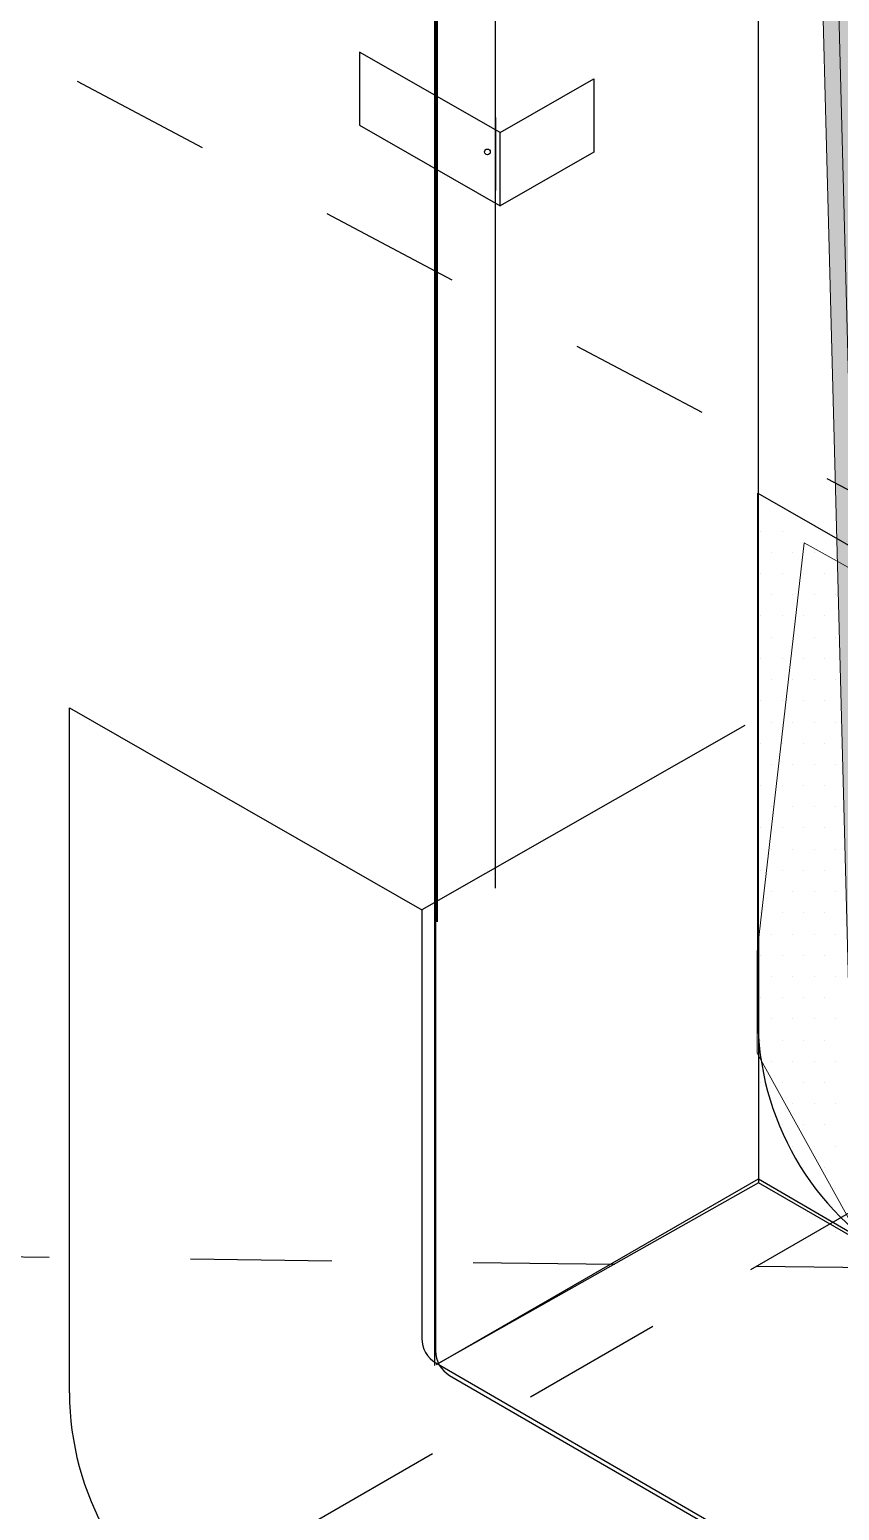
# Model space of a CAD drawing. Header units: inches. Extents: x -24 to 76, y -57 to 19.
# Drawn here: x -3.415 to -2.699, y 9.823 to 11.132 of the extents above; entities that cross this region are included whole.
import ezdxf

# ---------------------------------------------------------------- set-up
doc = ezdxf.new("R2010")
doc.units = ezdxf.units.IN
doc.header["$MEASUREMENT"] = 0
for name, pattern in [('AI-Linetype-18', [0.25, 0.125, -0.125]), ('AI-Linetype-29', [0.25, 0.125, -0.125]), ('AI-Linetype-32', [0.208333, 0.125, -0.083333])]:
    doc.linetypes.add(name, pattern=pattern)
for name, color, linetype, lineweight in [('.ATI-HATCH', 7, 'Continuous', 0), ('G-ANNO-TTLB', 7, 'Continuous', 0), ('TYVEK', 7, 'Continuous', 0), ('X-REF - TRACED', 7, 'Continuous', 0)]:
    doc.layers.add(name, color=color, linetype=linetype, lineweight=lineweight)

# ---------------------------------------------------------------- blocks, each defined once
blk = doc.blocks.new('Block_175')
at = {"layer": 'TYVEK', "color": 4, "lineweight": 25, "true_color": 0x00ffff}
for p, q in [((-3.3795, 9.9267), (-3.3795, 10.5323)), ((-3.3795, 10.5323), (-3.068, 10.3537)), ((-2.7825, 10.5168), (-3.068, 10.3537)), ((-3.068, 10.3537), (-3.068, 9.9749)), ((-3.0555, 9.9532), (-2.6951, 9.7447))]:
    blk.add_line(p, q, dxfattribs=at)
blk.add_lwpolyline([(-2.7181, 10.4465)], dxfattribs=at)
at = {"layer": 'TYVEK', "color": 33, "lineweight": 25, "true_color": 0xcc9966}
for points in [[(-3.0151, 10.3839)], [(-2.7825, 10.3436)]]:
    blk.add_lwpolyline(points, dxfattribs=at)
at = {"layer": 'TYVEK', "color": 4, "lineweight": 25, "true_color": 0x00ffff}
for points in [[(-3.068, 9.9749), (-3.068, 9.9659), (-3.0632, 9.9577), (-3.0555, 9.9532)], [(-3.3795, 9.9267), (-3.3795, 9.8375), (-3.332, 9.755), (-3.2547, 9.7103)]]:
    blk.add_open_spline(points, degree=3, dxfattribs=at)
blk = doc.blocks.new('Block_479')
at = {"layer": '.ATI-HATCH', "true_color": 0xcccccc, "transparency": 33554687}
h = blk.add_hatch(color=254, dxfattribs=at)
h.dxf.hatch_style = 2
h.paths.add_polyline_path([(-2.6763, 10.2736), (-2.483, 10.0502), (-2.6914, 18.1576), (-2.8861, 18.248)])
at = {"layer": '.ATI-HATCH'}
blk.add_lwpolyline([(-2.6763, 10.2736), (-2.483, 10.0502), (-2.6914, 18.1576), (-2.8861, 18.248)], close=True, dxfattribs=at)
at = {"layer": '.ATI-HATCH', "color": 18, "lineweight": 9, "true_color": 0x000000}
blk.add_lwpolyline([(-2.6763, 10.2736), (-2.483, 10.0502), (-2.6914, 18.1576), (-2.8861, 18.248)], close=True, dxfattribs=at)
blk = doc.blocks.new('Block_478')
at = {"layer": '.ATI-HATCH'}
blk.add_blockref('Block_479', (0, 0), dxfattribs=at)
blk = doc.blocks.new('Block_495')
at = {"layer": '.ATI-HATCH'}
blk.add_lwpolyline([(-2.522, 10.5628), (-2.7298, 10.6781), (-2.7715, 10.3165), (-2.7715, 10.227), (-2.6677, 10.0395), (-2.0572, 9.685), (-1.9096, 9.5996), (-1.9093, 9.8067), (-1.9093, 9.8151), (-2.5095, 10.1623), (-2.5178, 10.1701), (-2.5215, 10.1723), (-2.5215, 10.1793), (-2.522, 10.1839)], close=True, dxfattribs=at)
at = {"layer": '.ATI-HATCH', "color": 243, "lineweight": 0, "true_color": 0xcc667f}
for points in [[(-2.7681, 10.6886), (-2.7681, 10.6886), (-2.7681, 10.6886), (-2.7681, 10.6886)], [(-2.7493, 10.6886), (-2.7493, 10.6886), (-2.7493, 10.6886), (-2.7493, 10.6886)], [(-2.7587, 10.6698), (-2.7587, 10.6698), (-2.7587, 10.6698), (-2.7587, 10.6698)], [(-2.7399, 10.6698), (-2.7399, 10.6698), (-2.7399, 10.6698), (-2.7399, 10.6698)], [(-2.7212, 10.6698), (-2.7212, 10.6698), (-2.7212, 10.6698), (-2.7212, 10.6698)], [(-2.7681, 10.6511), (-2.7681, 10.6511), (-2.7681, 10.6511), (-2.7681, 10.6511)], [(-2.7493, 10.6511), (-2.7493, 10.6511), (-2.7493, 10.6511), (-2.7493, 10.6511)], [(-2.7306, 10.6511), (-2.7306, 10.6511), (-2.7306, 10.6511), (-2.7306, 10.6511)], [(-2.7118, 10.6511), (-2.7118, 10.6511), (-2.7118, 10.6511), (-2.7118, 10.6511)], [(-2.7587, 10.6323), (-2.7587, 10.6323), (-2.7587, 10.6323), (-2.7587, 10.6323)], [(-2.7399, 10.6323), (-2.7399, 10.6323), (-2.7399, 10.6323), (-2.7399, 10.6323)], [(-2.7212, 10.6323), (-2.7212, 10.6323), (-2.7212, 10.6323), (-2.7212, 10.6323)], [(-2.7024, 10.6323), (-2.7024, 10.6323), (-2.7024, 10.6323), (-2.7024, 10.6323)], [(-2.7681, 10.6136), (-2.7681, 10.6136), (-2.7681, 10.6136), (-2.7681, 10.6136)], [(-2.7493, 10.6136), (-2.7493, 10.6136), (-2.7493, 10.6136), (-2.7493, 10.6136)], [(-2.7306, 10.6136), (-2.7306, 10.6136), (-2.7306, 10.6136), (-2.7306, 10.6136)], [(-2.7118, 10.6136), (-2.7118, 10.6136), (-2.7118, 10.6136), (-2.7118, 10.6136)], [(-2.7587, 10.5948), (-2.7587, 10.5948), (-2.7587, 10.5948), (-2.7587, 10.5948)], [(-2.7399, 10.5948), (-2.7399, 10.5948), (-2.7399, 10.5948), (-2.7399, 10.5948)], [(-2.7212, 10.5948), (-2.7212, 10.5948), (-2.7212, 10.5948), (-2.7212, 10.5948)], [(-2.7024, 10.5948), (-2.7024, 10.5948), (-2.7024, 10.5948), (-2.7024, 10.5948)], [(-2.7681, 10.5761), (-2.7681, 10.5761), (-2.7681, 10.5761), (-2.7681, 10.5761)], [(-2.7493, 10.5761), (-2.7493, 10.5761), (-2.7493, 10.5761), (-2.7493, 10.5761)], [(-2.7306, 10.5761), (-2.7306, 10.5761), (-2.7306, 10.5761), (-2.7306, 10.5761)], [(-2.7118, 10.5761), (-2.7118, 10.5761), (-2.7118, 10.5761), (-2.7118, 10.5761)], [(-2.7587, 10.5573), (-2.7587, 10.5573), (-2.7587, 10.5573), (-2.7587, 10.5573)], [(-2.7399, 10.5573), (-2.7399, 10.5573), (-2.7399, 10.5573), (-2.7399, 10.5573)], [(-2.7212, 10.5573), (-2.7212, 10.5573), (-2.7212, 10.5573), (-2.7212, 10.5573)], [(-2.7024, 10.5573), (-2.7024, 10.5573), (-2.7024, 10.5573), (-2.7024, 10.5573)], [(-2.7681, 10.5386), (-2.7681, 10.5386), (-2.7681, 10.5386), (-2.7681, 10.5386)], [(-2.7493, 10.5386), (-2.7493, 10.5386), (-2.7493, 10.5386), (-2.7493, 10.5386)], [(-2.7306, 10.5386), (-2.7306, 10.5386), (-2.7306, 10.5386), (-2.7306, 10.5386)], [(-2.7118, 10.5386), (-2.7118, 10.5386), (-2.7118, 10.5386), (-2.7118, 10.5386)], [(-2.7587, 10.5198), (-2.7587, 10.5198), (-2.7587, 10.5198), (-2.7587, 10.5198)], [(-2.7399, 10.5198), (-2.7399, 10.5198), (-2.7399, 10.5198), (-2.7399, 10.5198)], [(-2.7212, 10.5198), (-2.7212, 10.5198), (-2.7212, 10.5198), (-2.7212, 10.5198)], [(-2.7024, 10.5198), (-2.7024, 10.5198), (-2.7024, 10.5198), (-2.7024, 10.5198)], [(-2.7681, 10.5011), (-2.7681, 10.5011), (-2.7681, 10.5011), (-2.7681, 10.5011)], [(-2.7493, 10.5011), (-2.7493, 10.5011), (-2.7493, 10.5011), (-2.7493, 10.5011)], [(-2.7306, 10.5011), (-2.7306, 10.5011), (-2.7306, 10.5011), (-2.7306, 10.5011)], [(-2.7118, 10.5011), (-2.7118, 10.5011), (-2.7118, 10.5011), (-2.7118, 10.5011)], [(-2.7587, 10.4823), (-2.7587, 10.4823), (-2.7587, 10.4823), (-2.7587, 10.4823)], [(-2.7399, 10.4823), (-2.7399, 10.4823), (-2.7399, 10.4823), (-2.7399, 10.4823)], [(-2.7212, 10.4823), (-2.7212, 10.4823), (-2.7212, 10.4823), (-2.7212, 10.4823)], [(-2.7024, 10.4823), (-2.7024, 10.4823), (-2.7024, 10.4823), (-2.7024, 10.4823)], [(-2.7681, 10.4636), (-2.7681, 10.4636), (-2.7681, 10.4636), (-2.7681, 10.4636)], [(-2.7493, 10.4636), (-2.7493, 10.4636), (-2.7493, 10.4636), (-2.7493, 10.4636)], [(-2.7306, 10.4636), (-2.7306, 10.4636), (-2.7306, 10.4636), (-2.7306, 10.4636)], [(-2.7118, 10.4636), (-2.7118, 10.4636), (-2.7118, 10.4636), (-2.7118, 10.4636)], [(-2.7587, 10.4448), (-2.7587, 10.4448), (-2.7587, 10.4448), (-2.7587, 10.4448)], [(-2.7399, 10.4448), (-2.7399, 10.4448), (-2.7399, 10.4448), (-2.7399, 10.4448)], [(-2.7212, 10.4448), (-2.7212, 10.4448), (-2.7212, 10.4448), (-2.7212, 10.4448)], [(-2.7024, 10.4448), (-2.7024, 10.4448), (-2.7024, 10.4448), (-2.7024, 10.4448)], [(-2.7681, 10.4261), (-2.7681, 10.4261), (-2.7681, 10.4261), (-2.7681, 10.4261)], [(-2.7493, 10.4261), (-2.7493, 10.4261), (-2.7493, 10.4261), (-2.7493, 10.4261)], [(-2.7306, 10.4261), (-2.7306, 10.4261), (-2.7306, 10.4261), (-2.7306, 10.4261)], [(-2.7118, 10.4261), (-2.7118, 10.4261), (-2.7118, 10.4261), (-2.7118, 10.4261)], [(-2.7587, 10.4073), (-2.7587, 10.4073), (-2.7587, 10.4073), (-2.7587, 10.4073)], [(-2.7399, 10.4073), (-2.7399, 10.4073), (-2.7399, 10.4073), (-2.7399, 10.4073)], [(-2.7212, 10.4073), (-2.7212, 10.4073), (-2.7212, 10.4073), (-2.7212, 10.4073)], [(-2.7024, 10.4073), (-2.7024, 10.4073), (-2.7024, 10.4073), (-2.7024, 10.4073)], [(-2.7681, 10.3886), (-2.7681, 10.3886), (-2.7681, 10.3886), (-2.7681, 10.3886)], [(-2.7493, 10.3886), (-2.7493, 10.3886), (-2.7493, 10.3886), (-2.7493, 10.3886)], [(-2.7306, 10.3886), (-2.7306, 10.3886), (-2.7306, 10.3886), (-2.7306, 10.3886)], [(-2.7118, 10.3886), (-2.7118, 10.3886), (-2.7118, 10.3886), (-2.7118, 10.3886)], [(-2.7587, 10.3698), (-2.7587, 10.3698), (-2.7587, 10.3698), (-2.7587, 10.3698)], [(-2.7399, 10.3698), (-2.7399, 10.3698), (-2.7399, 10.3698), (-2.7399, 10.3698)], [(-2.7212, 10.3698), (-2.7212, 10.3698), (-2.7212, 10.3698), (-2.7212, 10.3698)], [(-2.7024, 10.3698), (-2.7024, 10.3698), (-2.7024, 10.3698), (-2.7024, 10.3698)], [(-2.7681, 10.3511), (-2.7681, 10.3511), (-2.7681, 10.3511), (-2.7681, 10.3511)], [(-2.7493, 10.3511), (-2.7493, 10.3511), (-2.7493, 10.3511), (-2.7493, 10.3511)], [(-2.7306, 10.3511), (-2.7306, 10.3511), (-2.7306, 10.3511), (-2.7306, 10.3511)], [(-2.7118, 10.3511), (-2.7118, 10.3511), (-2.7118, 10.3511), (-2.7118, 10.3511)], [(-2.7587, 10.3323), (-2.7587, 10.3323), (-2.7587, 10.3323), (-2.7587, 10.3323)], [(-2.7399, 10.3323), (-2.7399, 10.3323), (-2.7399, 10.3323), (-2.7399, 10.3323)], [(-2.7212, 10.3323), (-2.7212, 10.3323), (-2.7212, 10.3323), (-2.7212, 10.3323)], [(-2.7024, 10.3323), (-2.7024, 10.3323), (-2.7024, 10.3323), (-2.7024, 10.3323)], [(-2.7681, 10.3136), (-2.7681, 10.3136), (-2.7681, 10.3136), (-2.7681, 10.3136)], [(-2.7493, 10.3136), (-2.7493, 10.3136), (-2.7493, 10.3136), (-2.7493, 10.3136)], [(-2.7306, 10.3136), (-2.7306, 10.3136), (-2.7306, 10.3136), (-2.7306, 10.3136)], [(-2.7118, 10.3136), (-2.7118, 10.3136), (-2.7118, 10.3136), (-2.7118, 10.3136)], [(-2.7587, 10.2948), (-2.7587, 10.2948), (-2.7587, 10.2948), (-2.7587, 10.2948)], [(-2.7399, 10.2948), (-2.7399, 10.2948), (-2.7399, 10.2948), (-2.7399, 10.2948)], [(-2.7212, 10.2948), (-2.7212, 10.2948), (-2.7212, 10.2948), (-2.7212, 10.2948)], [(-2.7024, 10.2948), (-2.7024, 10.2948), (-2.7024, 10.2948), (-2.7024, 10.2948)], [(-2.7681, 10.2761), (-2.7681, 10.2761), (-2.7681, 10.2761), (-2.7681, 10.2761)], [(-2.7493, 10.2761), (-2.7493, 10.2761), (-2.7493, 10.2761), (-2.7493, 10.2761)], [(-2.7306, 10.2761), (-2.7306, 10.2761), (-2.7306, 10.2761), (-2.7306, 10.2761)], [(-2.7118, 10.2761), (-2.7118, 10.2761), (-2.7118, 10.2761), (-2.7118, 10.2761)], [(-2.7587, 10.2573), (-2.7587, 10.2573), (-2.7587, 10.2573), (-2.7587, 10.2573)], [(-2.7399, 10.2573), (-2.7399, 10.2573), (-2.7399, 10.2573), (-2.7399, 10.2573)], [(-2.7212, 10.2573), (-2.7212, 10.2573), (-2.7212, 10.2573), (-2.7212, 10.2573)], [(-2.7024, 10.2573), (-2.7024, 10.2573), (-2.7024, 10.2573), (-2.7024, 10.2573)], [(-2.7681, 10.2386), (-2.7681, 10.2386), (-2.7681, 10.2386), (-2.7681, 10.2386)], [(-2.7493, 10.2386), (-2.7493, 10.2386), (-2.7493, 10.2386), (-2.7493, 10.2386)], [(-2.7306, 10.2386), (-2.7306, 10.2386), (-2.7306, 10.2386), (-2.7306, 10.2386)], [(-2.7118, 10.2386), (-2.7118, 10.2386), (-2.7118, 10.2386), (-2.7118, 10.2386)], [(-2.7587, 10.2198), (-2.7587, 10.2198), (-2.7587, 10.2198), (-2.7587, 10.2198)], [(-2.7399, 10.2198), (-2.7399, 10.2198), (-2.7399, 10.2198), (-2.7399, 10.2198)], [(-2.7212, 10.2198), (-2.7212, 10.2198), (-2.7212, 10.2198), (-2.7212, 10.2198)], [(-2.7024, 10.2198), (-2.7024, 10.2198), (-2.7024, 10.2198), (-2.7024, 10.2198)], [(-2.7681, 10.2011), (-2.7681, 10.2011), (-2.7681, 10.2011), (-2.7681, 10.2011)], [(-2.7493, 10.2011), (-2.7493, 10.2011), (-2.7493, 10.2011), (-2.7493, 10.2011)], [(-2.7306, 10.2011), (-2.7306, 10.2011), (-2.7306, 10.2011), (-2.7306, 10.2011)], [(-2.7118, 10.2011), (-2.7118, 10.2011), (-2.7118, 10.2011), (-2.7118, 10.2011)], [(-2.7587, 10.1823), (-2.7587, 10.1823), (-2.7587, 10.1823), (-2.7587, 10.1823)], [(-2.7399, 10.1823), (-2.7399, 10.1823), (-2.7399, 10.1823), (-2.7399, 10.1823)], [(-2.7212, 10.1823), (-2.7212, 10.1823), (-2.7212, 10.1823), (-2.7212, 10.1823)], [(-2.7024, 10.1823), (-2.7024, 10.1823), (-2.7024, 10.1823), (-2.7024, 10.1823)], [(-2.7493, 10.1636), (-2.7493, 10.1636), (-2.7493, 10.1636), (-2.7493, 10.1636)], [(-2.7306, 10.1636), (-2.7306, 10.1636), (-2.7306, 10.1636), (-2.7306, 10.1636)], [(-2.7118, 10.1636), (-2.7118, 10.1636), (-2.7118, 10.1636), (-2.7118, 10.1636)], [(-2.7399, 10.1448), (-2.7399, 10.1448), (-2.7399, 10.1448), (-2.7399, 10.1448)], [(-2.7212, 10.1448), (-2.7212, 10.1448), (-2.7212, 10.1448), (-2.7212, 10.1448)], [(-2.7024, 10.1448), (-2.7024, 10.1448), (-2.7024, 10.1448), (-2.7024, 10.1448)], [(-2.7306, 10.1261), (-2.7306, 10.1261), (-2.7306, 10.1261), (-2.7306, 10.1261)], [(-2.7118, 10.1261), (-2.7118, 10.1261), (-2.7118, 10.1261), (-2.7118, 10.1261)], [(-2.7212, 10.1073), (-2.7212, 10.1073), (-2.7212, 10.1073), (-2.7212, 10.1073)], [(-2.7024, 10.1073), (-2.7024, 10.1073), (-2.7024, 10.1073), (-2.7024, 10.1073)], [(-2.7118, 10.0886), (-2.7118, 10.0886), (-2.7118, 10.0886), (-2.7118, 10.0886)], [(-2.7024, 10.0698), (-2.7024, 10.0698), (-2.7024, 10.0698), (-2.7024, 10.0698)]]:
    blk.add_open_spline(points, degree=3, dxfattribs=at)
blk = doc.blocks.new('Block_496')
at = {"layer": '.ATI-HATCH'}
blk.add_lwpolyline([(-2.2922, 10.3058), (-2.2882, 10.3081), (-2.2882, 10.6964), (-2.522, 10.5628), (-2.7298, 10.6781), (-2.7715, 10.3165), (-2.7715, 10.227), (-2.6677, 10.0395), (-2.0572, 9.685), (-1.9096, 9.5996), (-1.9093, 9.8067), (-1.9093, 10.0849)], close=True, dxfattribs=at)
at = {"layer": '.ATI-HATCH', "color": 243, "lineweight": 0, "true_color": 0xcc667f}
for points in [[(-2.7681, 10.6886), (-2.7681, 10.6886), (-2.7681, 10.6886), (-2.7681, 10.6886)], [(-2.7493, 10.6886), (-2.7493, 10.6886), (-2.7493, 10.6886), (-2.7493, 10.6886)], [(-2.7587, 10.6698), (-2.7587, 10.6698), (-2.7587, 10.6698), (-2.7587, 10.6698)], [(-2.7399, 10.6698), (-2.7399, 10.6698), (-2.7399, 10.6698), (-2.7399, 10.6698)], [(-2.7212, 10.6698), (-2.7212, 10.6698), (-2.7212, 10.6698), (-2.7212, 10.6698)], [(-2.7681, 10.6511), (-2.7681, 10.6511), (-2.7681, 10.6511), (-2.7681, 10.6511)], [(-2.7493, 10.6511), (-2.7493, 10.6511), (-2.7493, 10.6511), (-2.7493, 10.6511)], [(-2.7306, 10.6511), (-2.7306, 10.6511), (-2.7306, 10.6511), (-2.7306, 10.6511)], [(-2.7118, 10.6511), (-2.7118, 10.6511), (-2.7118, 10.6511), (-2.7118, 10.6511)], [(-2.7587, 10.6323), (-2.7587, 10.6323), (-2.7587, 10.6323), (-2.7587, 10.6323)], [(-2.7399, 10.6323), (-2.7399, 10.6323), (-2.7399, 10.6323), (-2.7399, 10.6323)], [(-2.7212, 10.6323), (-2.7212, 10.6323), (-2.7212, 10.6323), (-2.7212, 10.6323)], [(-2.7024, 10.6323), (-2.7024, 10.6323), (-2.7024, 10.6323), (-2.7024, 10.6323)], [(-2.7681, 10.6136), (-2.7681, 10.6136), (-2.7681, 10.6136), (-2.7681, 10.6136)], [(-2.7493, 10.6136), (-2.7493, 10.6136), (-2.7493, 10.6136), (-2.7493, 10.6136)], [(-2.7306, 10.6136), (-2.7306, 10.6136), (-2.7306, 10.6136), (-2.7306, 10.6136)], [(-2.7118, 10.6136), (-2.7118, 10.6136), (-2.7118, 10.6136), (-2.7118, 10.6136)], [(-2.7587, 10.5948), (-2.7587, 10.5948), (-2.7587, 10.5948), (-2.7587, 10.5948)], [(-2.7399, 10.5948), (-2.7399, 10.5948), (-2.7399, 10.5948), (-2.7399, 10.5948)], [(-2.7212, 10.5948), (-2.7212, 10.5948), (-2.7212, 10.5948), (-2.7212, 10.5948)], [(-2.7024, 10.5948), (-2.7024, 10.5948), (-2.7024, 10.5948), (-2.7024, 10.5948)], [(-2.7681, 10.5761), (-2.7681, 10.5761), (-2.7681, 10.5761), (-2.7681, 10.5761)], [(-2.7493, 10.5761), (-2.7493, 10.5761), (-2.7493, 10.5761), (-2.7493, 10.5761)], [(-2.7306, 10.5761), (-2.7306, 10.5761), (-2.7306, 10.5761), (-2.7306, 10.5761)], [(-2.7118, 10.5761), (-2.7118, 10.5761), (-2.7118, 10.5761), (-2.7118, 10.5761)], [(-2.7587, 10.5573), (-2.7587, 10.5573), (-2.7587, 10.5573), (-2.7587, 10.5573)], [(-2.7399, 10.5573), (-2.7399, 10.5573), (-2.7399, 10.5573), (-2.7399, 10.5573)], [(-2.7212, 10.5573), (-2.7212, 10.5573), (-2.7212, 10.5573), (-2.7212, 10.5573)], [(-2.7024, 10.5573), (-2.7024, 10.5573), (-2.7024, 10.5573), (-2.7024, 10.5573)], [(-2.7681, 10.5386), (-2.7681, 10.5386), (-2.7681, 10.5386), (-2.7681, 10.5386)], [(-2.7493, 10.5386), (-2.7493, 10.5386), (-2.7493, 10.5386), (-2.7493, 10.5386)], [(-2.7306, 10.5386), (-2.7306, 10.5386), (-2.7306, 10.5386), (-2.7306, 10.5386)], [(-2.7118, 10.5386), (-2.7118, 10.5386), (-2.7118, 10.5386), (-2.7118, 10.5386)], [(-2.7587, 10.5198), (-2.7587, 10.5198), (-2.7587, 10.5198), (-2.7587, 10.5198)], [(-2.7399, 10.5198), (-2.7399, 10.5198), (-2.7399, 10.5198), (-2.7399, 10.5198)], [(-2.7212, 10.5198), (-2.7212, 10.5198), (-2.7212, 10.5198), (-2.7212, 10.5198)], [(-2.7024, 10.5198), (-2.7024, 10.5198), (-2.7024, 10.5198), (-2.7024, 10.5198)], [(-2.7681, 10.5011), (-2.7681, 10.5011), (-2.7681, 10.5011), (-2.7681, 10.5011)], [(-2.7493, 10.5011), (-2.7493, 10.5011), (-2.7493, 10.5011), (-2.7493, 10.5011)], [(-2.7306, 10.5011), (-2.7306, 10.5011), (-2.7306, 10.5011), (-2.7306, 10.5011)], [(-2.7118, 10.5011), (-2.7118, 10.5011), (-2.7118, 10.5011), (-2.7118, 10.5011)], [(-2.7587, 10.4823), (-2.7587, 10.4823), (-2.7587, 10.4823), (-2.7587, 10.4823)], [(-2.7399, 10.4823), (-2.7399, 10.4823), (-2.7399, 10.4823), (-2.7399, 10.4823)], [(-2.7212, 10.4823), (-2.7212, 10.4823), (-2.7212, 10.4823), (-2.7212, 10.4823)], [(-2.7024, 10.4823), (-2.7024, 10.4823), (-2.7024, 10.4823), (-2.7024, 10.4823)], [(-2.7681, 10.4636), (-2.7681, 10.4636), (-2.7681, 10.4636), (-2.7681, 10.4636)], [(-2.7493, 10.4636), (-2.7493, 10.4636), (-2.7493, 10.4636), (-2.7493, 10.4636)], [(-2.7306, 10.4636), (-2.7306, 10.4636), (-2.7306, 10.4636), (-2.7306, 10.4636)], [(-2.7118, 10.4636), (-2.7118, 10.4636), (-2.7118, 10.4636), (-2.7118, 10.4636)], [(-2.7587, 10.4448), (-2.7587, 10.4448), (-2.7587, 10.4448), (-2.7587, 10.4448)], [(-2.7399, 10.4448), (-2.7399, 10.4448), (-2.7399, 10.4448), (-2.7399, 10.4448)], [(-2.7212, 10.4448), (-2.7212, 10.4448), (-2.7212, 10.4448), (-2.7212, 10.4448)], [(-2.7024, 10.4448), (-2.7024, 10.4448), (-2.7024, 10.4448), (-2.7024, 10.4448)], [(-2.7681, 10.4261), (-2.7681, 10.4261), (-2.7681, 10.4261), (-2.7681, 10.4261)], [(-2.7493, 10.4261), (-2.7493, 10.4261), (-2.7493, 10.4261), (-2.7493, 10.4261)], [(-2.7306, 10.4261), (-2.7306, 10.4261), (-2.7306, 10.4261), (-2.7306, 10.4261)], [(-2.7118, 10.4261), (-2.7118, 10.4261), (-2.7118, 10.4261), (-2.7118, 10.4261)], [(-2.7587, 10.4073), (-2.7587, 10.4073), (-2.7587, 10.4073), (-2.7587, 10.4073)], [(-2.7399, 10.4073), (-2.7399, 10.4073), (-2.7399, 10.4073), (-2.7399, 10.4073)], [(-2.7212, 10.4073), (-2.7212, 10.4073), (-2.7212, 10.4073), (-2.7212, 10.4073)], [(-2.7024, 10.4073), (-2.7024, 10.4073), (-2.7024, 10.4073), (-2.7024, 10.4073)], [(-2.7681, 10.3886), (-2.7681, 10.3886), (-2.7681, 10.3886), (-2.7681, 10.3886)], [(-2.7493, 10.3886), (-2.7493, 10.3886), (-2.7493, 10.3886), (-2.7493, 10.3886)], [(-2.7306, 10.3886), (-2.7306, 10.3886), (-2.7306, 10.3886), (-2.7306, 10.3886)], [(-2.7118, 10.3886), (-2.7118, 10.3886), (-2.7118, 10.3886), (-2.7118, 10.3886)], [(-2.7587, 10.3698), (-2.7587, 10.3698), (-2.7587, 10.3698), (-2.7587, 10.3698)], [(-2.7399, 10.3698), (-2.7399, 10.3698), (-2.7399, 10.3698), (-2.7399, 10.3698)], [(-2.7212, 10.3698), (-2.7212, 10.3698), (-2.7212, 10.3698), (-2.7212, 10.3698)], [(-2.7024, 10.3698), (-2.7024, 10.3698), (-2.7024, 10.3698), (-2.7024, 10.3698)], [(-2.7681, 10.3511), (-2.7681, 10.3511), (-2.7681, 10.3511), (-2.7681, 10.3511)], [(-2.7493, 10.3511), (-2.7493, 10.3511), (-2.7493, 10.3511), (-2.7493, 10.3511)], [(-2.7306, 10.3511), (-2.7306, 10.3511), (-2.7306, 10.3511), (-2.7306, 10.3511)], [(-2.7118, 10.3511), (-2.7118, 10.3511), (-2.7118, 10.3511), (-2.7118, 10.3511)], [(-2.7587, 10.3323), (-2.7587, 10.3323), (-2.7587, 10.3323), (-2.7587, 10.3323)], [(-2.7399, 10.3323), (-2.7399, 10.3323), (-2.7399, 10.3323), (-2.7399, 10.3323)], [(-2.7212, 10.3323), (-2.7212, 10.3323), (-2.7212, 10.3323), (-2.7212, 10.3323)], [(-2.7024, 10.3323), (-2.7024, 10.3323), (-2.7024, 10.3323), (-2.7024, 10.3323)], [(-2.7681, 10.3136), (-2.7681, 10.3136), (-2.7681, 10.3136), (-2.7681, 10.3136)], [(-2.7493, 10.3136), (-2.7493, 10.3136), (-2.7493, 10.3136), (-2.7493, 10.3136)], [(-2.7306, 10.3136), (-2.7306, 10.3136), (-2.7306, 10.3136), (-2.7306, 10.3136)], [(-2.7118, 10.3136), (-2.7118, 10.3136), (-2.7118, 10.3136), (-2.7118, 10.3136)], [(-2.7587, 10.2948), (-2.7587, 10.2948), (-2.7587, 10.2948), (-2.7587, 10.2948)], [(-2.7399, 10.2948), (-2.7399, 10.2948), (-2.7399, 10.2948), (-2.7399, 10.2948)], [(-2.7212, 10.2948), (-2.7212, 10.2948), (-2.7212, 10.2948), (-2.7212, 10.2948)], [(-2.7024, 10.2948), (-2.7024, 10.2948), (-2.7024, 10.2948), (-2.7024, 10.2948)], [(-2.7681, 10.2761), (-2.7681, 10.2761), (-2.7681, 10.2761), (-2.7681, 10.2761)], [(-2.7493, 10.2761), (-2.7493, 10.2761), (-2.7493, 10.2761), (-2.7493, 10.2761)], [(-2.7306, 10.2761), (-2.7306, 10.2761), (-2.7306, 10.2761), (-2.7306, 10.2761)], [(-2.7118, 10.2761), (-2.7118, 10.2761), (-2.7118, 10.2761), (-2.7118, 10.2761)], [(-2.7587, 10.2573), (-2.7587, 10.2573), (-2.7587, 10.2573), (-2.7587, 10.2573)], [(-2.7399, 10.2573), (-2.7399, 10.2573), (-2.7399, 10.2573), (-2.7399, 10.2573)], [(-2.7212, 10.2573), (-2.7212, 10.2573), (-2.7212, 10.2573), (-2.7212, 10.2573)], [(-2.7024, 10.2573), (-2.7024, 10.2573), (-2.7024, 10.2573), (-2.7024, 10.2573)], [(-2.7681, 10.2386), (-2.7681, 10.2386), (-2.7681, 10.2386), (-2.7681, 10.2386)], [(-2.7493, 10.2386), (-2.7493, 10.2386), (-2.7493, 10.2386), (-2.7493, 10.2386)], [(-2.7306, 10.2386), (-2.7306, 10.2386), (-2.7306, 10.2386), (-2.7306, 10.2386)], [(-2.7118, 10.2386), (-2.7118, 10.2386), (-2.7118, 10.2386), (-2.7118, 10.2386)], [(-2.7587, 10.2198), (-2.7587, 10.2198), (-2.7587, 10.2198), (-2.7587, 10.2198)], [(-2.7399, 10.2198), (-2.7399, 10.2198), (-2.7399, 10.2198), (-2.7399, 10.2198)], [(-2.7212, 10.2198), (-2.7212, 10.2198), (-2.7212, 10.2198), (-2.7212, 10.2198)], [(-2.7024, 10.2198), (-2.7024, 10.2198), (-2.7024, 10.2198), (-2.7024, 10.2198)], [(-2.7681, 10.2011), (-2.7681, 10.2011), (-2.7681, 10.2011), (-2.7681, 10.2011)], [(-2.7493, 10.2011), (-2.7493, 10.2011), (-2.7493, 10.2011), (-2.7493, 10.2011)], [(-2.7306, 10.2011), (-2.7306, 10.2011), (-2.7306, 10.2011), (-2.7306, 10.2011)], [(-2.7118, 10.2011), (-2.7118, 10.2011), (-2.7118, 10.2011), (-2.7118, 10.2011)], [(-2.7587, 10.1823), (-2.7587, 10.1823), (-2.7587, 10.1823), (-2.7587, 10.1823)], [(-2.7399, 10.1823), (-2.7399, 10.1823), (-2.7399, 10.1823), (-2.7399, 10.1823)], [(-2.7212, 10.1823), (-2.7212, 10.1823), (-2.7212, 10.1823), (-2.7212, 10.1823)], [(-2.7024, 10.1823), (-2.7024, 10.1823), (-2.7024, 10.1823), (-2.7024, 10.1823)], [(-2.7493, 10.1636), (-2.7493, 10.1636), (-2.7493, 10.1636), (-2.7493, 10.1636)], [(-2.7306, 10.1636), (-2.7306, 10.1636), (-2.7306, 10.1636), (-2.7306, 10.1636)], [(-2.7118, 10.1636), (-2.7118, 10.1636), (-2.7118, 10.1636), (-2.7118, 10.1636)], [(-2.7399, 10.1448), (-2.7399, 10.1448), (-2.7399, 10.1448), (-2.7399, 10.1448)], [(-2.7212, 10.1448), (-2.7212, 10.1448), (-2.7212, 10.1448), (-2.7212, 10.1448)], [(-2.7024, 10.1448), (-2.7024, 10.1448), (-2.7024, 10.1448), (-2.7024, 10.1448)], [(-2.7306, 10.1261), (-2.7306, 10.1261), (-2.7306, 10.1261), (-2.7306, 10.1261)], [(-2.7118, 10.1261), (-2.7118, 10.1261), (-2.7118, 10.1261), (-2.7118, 10.1261)], [(-2.7212, 10.1073), (-2.7212, 10.1073), (-2.7212, 10.1073), (-2.7212, 10.1073)], [(-2.7024, 10.1073), (-2.7024, 10.1073), (-2.7024, 10.1073), (-2.7024, 10.1073)], [(-2.7118, 10.0886), (-2.7118, 10.0886), (-2.7118, 10.0886), (-2.7118, 10.0886)], [(-2.7024, 10.0698), (-2.7024, 10.0698), (-2.7024, 10.0698), (-2.7024, 10.0698)]]:
    blk.add_open_spline(points, degree=3, dxfattribs=at)
blk = doc.blocks.new('Block_511')
at = {"layer": '.ATI-HATCH', "true_color": 0xcccccc, "transparency": 33554687}
h = blk.add_hatch(color=254, dxfattribs=at)
h.dxf.hatch_style = 2
h.paths.add_polyline_path([(-2.6455, 8.5724), (-2.4523, 8.3489), (-2.6606, 16.4563), (-2.8553, 16.5467)])
at = {"layer": '.ATI-HATCH'}
blk.add_lwpolyline([(-2.6455, 8.5724), (-2.4523, 8.3489), (-2.6606, 16.4563), (-2.8553, 16.5467)], close=True, dxfattribs=at)
at = {"layer": '.ATI-HATCH', "color": 18, "lineweight": 9, "true_color": 0x000000}
blk.add_lwpolyline([(-2.6455, 8.5724), (-2.4523, 8.3489), (-2.6606, 16.4563), (-2.8553, 16.5467)], close=True, dxfattribs=at)
blk = doc.blocks.new('Block_510')
at = {"layer": '.ATI-HATCH'}
blk.add_blockref('Block_511', (0, 0), dxfattribs=at)

msp = doc.modelspace()

# ---------------------------------------------------------------- hatches: boundary and pattern name
at = {"layer": 'G-ANNO-TTLB', "true_color": 0xff00ff, "transparency": 33554687}
h = msp.add_hatch(color=6, dxfattribs=at)
edge = h.paths.add_edge_path()
edge.add_spline(control_points=[(19.9156, -15.0652), (19.9156, -15.0652), (-20.7721, -15.0652), (-20.7721, -15.0652), (-20.7721, -15.0652), (-20.7721, 19.0598), (-20.7721, 19.0598), (-20.7721, 19.0598), (19.9156, 19.0598), (19.9156, 19.0598), (19.9156, 19.0598), (19.9156, -15.0652), (19.9156, -15.0652)], knot_values=[0, 0, 0, 0, 1, 1, 1, 2, 2, 2, 3, 3, 3, 4, 4, 4, 4], degree=3, periodic=0)
edge = h.paths.add_edge_path()
edge.add_spline(control_points=[(-20.6471, 18.9348), (-20.6471, 18.9348), (-20.6471, -14.9402), (-20.6471, -14.9402), (-20.6471, -14.9402), (19.7906, -14.9402), (19.7906, -14.9402), (19.7906, -14.9402), (19.7906, 18.9348), (19.7906, 18.9348), (19.7906, 18.9348), (-20.6471, 18.9348), (-20.6471, 18.9348)], knot_values=[0, 0, 0, 0, 1, 1, 1, 2, 2, 2, 3, 3, 3, 4, 4, 4, 4], degree=3, periodic=0)
edge.add_line((-20.6471, 18.9348), (-20.6471, 18.9348))

# ---------------------------------------------------------------- linework, layer by layer
at = {"layer": 'G-ANNO-TTLB'}
for points in [[(19.9156, -15.0652), (19.9156, -15.0652), (-20.7721, -15.0652), (-20.7721, -15.0652), (-20.7721, -15.0652), (-20.7721, 19.0598), (-20.7721, 19.0598), (-20.7721, 19.0598), (19.9156, 19.0598), (19.9156, 19.0598), (19.9156, 19.0598), (19.9156, -15.0652), (19.9156, -15.0652)], [(-20.6471, 18.9348), (-20.6471, 18.9348), (-20.6471, -14.9402), (-20.6471, -14.9402), (-20.6471, -14.9402), (19.7906, -14.9402), (19.7906, -14.9402), (19.7906, -14.9402), (19.7906, 18.9348), (19.7906, 18.9348), (19.7906, 18.9348), (-20.6471, 18.9348), (-20.6471, 18.9348)]]:
    msp.add_open_spline(points, degree=3, knots=[0, 0, 0, 0, 1, 1, 1, 2, 2, 2, 3, 3, 3, 4, 4, 4, 4], dxfattribs=at)
at = {"layer": 'TYVEK', "color": 18, "lineweight": 25, "true_color": 0x000000}
for p, q in [((-3.0564, 9.951), (-3.0564, 12.3321)), ((-3.0551, 10.3431), (-3.0551, 11.0196))]:
    msp.add_line(p, q, dxfattribs=at)
at = {"layer": 'TYVEK', "color": 18, "lineweight": 60, "true_color": 0x000000}
msp.add_line((-3.0551, 10.3431), (-3.0551, 12.3321), dxfattribs=at)
at = {"layer": 'TYVEK', "color": 33, "lineweight": 25, "true_color": 0xcc9966}
for p, q in [((-3.003, 12.302), (-3.003, 10.3729)), ((-2.7704, 10.3325), (-2.7704, 12.1675)), ((-3.0026, 10.9896), (-3.0026, 11.0542)), ((-2.9988, 10.9762), (-2.9988, 11.0409)), ((-2.7704, 10.3325), (-2.7704, 10.2225)), ((-2.7704, 10.2225), (-2.7704, 10.1125)), ((-3.0551, 9.9518), (-2.7704, 10.1158)), ((-2.7704, 10.1158), (-1.9082, 9.6151))]:
    msp.add_line(p, q, dxfattribs=at)
at = {"layer": 'TYVEK', "color": 18, "linetype": 'AI-Linetype-29', "lineweight": 25, "true_color": 0x000000}
msp.add_line((-5.1399, 12.0228), (-2.2773, 10.5058), dxfattribs=at)
at = {"layer": 'TYVEK', "color": 2, "lineweight": 25, "true_color": 0xf5eb12}
for p, q in [((-2.9988, 11.0409), (-3.1232, 11.1121)), ((-3.1232, 11.1121), (-3.1232, 11.0475)), ((-2.9988, 11.0409), (-2.916, 11.0884)), ((-2.916, 11.0884), (-2.916, 11.0237)), ((-3.1232, 11.0475), (-2.9988, 10.9762)), ((-2.9988, 10.9762), (-2.9988, 11.0409)), ((-2.916, 11.0237), (-2.9988, 10.9762))]:
    msp.add_line(p, q, dxfattribs=at)
at = {"layer": 'TYVEK', "color": 4, "lineweight": 25, "true_color": 0x00ffff}
for p, q in [((-2.7709, 10.7222), (-2.5209, 10.5788)), ((-2.7709, 10.2587), (-2.7709, 10.7222)), ((-2.7704, 10.3325), (-2.7704, 10.5058)), ((-3.0558, 10.3427), (-3.0558, 9.9638)), ((-2.7704, 10.3325), (-2.7704, 10.1125)), ((-2.7704, 10.1125), (-3.0551, 9.9518)), ((-1.9089, 9.6158), (-2.7704, 10.1125)), ((-3.0434, 9.9422), (-2.2834, 9.5025))]:
    msp.add_line(p, q, dxfattribs=at)
at = {"layer": 'TYVEK', "color": 18, "linetype": 'AI-Linetype-32', "lineweight": 25, "true_color": 0x000000}
msp.add_line((-2.2795, 10.3235), (-3.4836, 9.6269), dxfattribs=at)
at = {"layer": 'TYVEK', "color": 18, "linetype": 'AI-Linetype-18', "lineweight": 25, "true_color": 0x000000}
msp.add_line((-2.3975, 10.0338), (-5.6811, 10.075), dxfattribs=at)
at = {"layer": 'TYVEK', "color": 1, "lineweight": 25, "true_color": 0xff0000}
msp.add_line((-3.0551, 9.9518), (-3.003, 9.9816), dxfattribs=at)
at = {"layer": 'TYVEK', "color": 18, "lineweight": 25, "true_color": 0x000000}
msp.add_lwpolyline([(-3.0551, 11.0843), (-3.0551, 12.3321), (-1.9082, 11.6686), (-1.9082, 9.8228)], dxfattribs=at)
at = {"layer": 'TYVEK', "color": 4, "lineweight": 25, "true_color": 0x00ffff}
for points in [[(-3.0558, 10.3427)], [(-3.3674, 9.9156)], [(-3.3674, 9.9156)]]:
    msp.add_lwpolyline(points, dxfattribs=at)
for points in [[(-2.7709, 10.2587), (-2.7709, 10.1695), (-2.7233, 10.087), (-2.6461, 10.0423)], [(-3.0558, 9.9638), (-3.0558, 9.9549), (-3.0511, 9.9466), (-3.0434, 9.9422)]]:
    msp.add_open_spline(points, degree=3, dxfattribs=at)
at = {"layer": 'X-REF - TRACED', "color": 1, "lineweight": 25, "true_color": 0xff0000}
msp.add_circle((-3.01, 11.0238), 0.00252, dxfattribs=at)

# ---------------------------------------------------------------- block references
at = {"layer": '.ATI-HATCH'}
for name in ['Block_478', 'Block_510', 'Block_496', 'Block_495']:
    msp.add_blockref(name, (0, 0), dxfattribs=at)
at = {"layer": 'TYVEK'}
msp.add_blockref('Block_175', (0, 0), dxfattribs=at)

doc.saveas('drawing.dxf')
